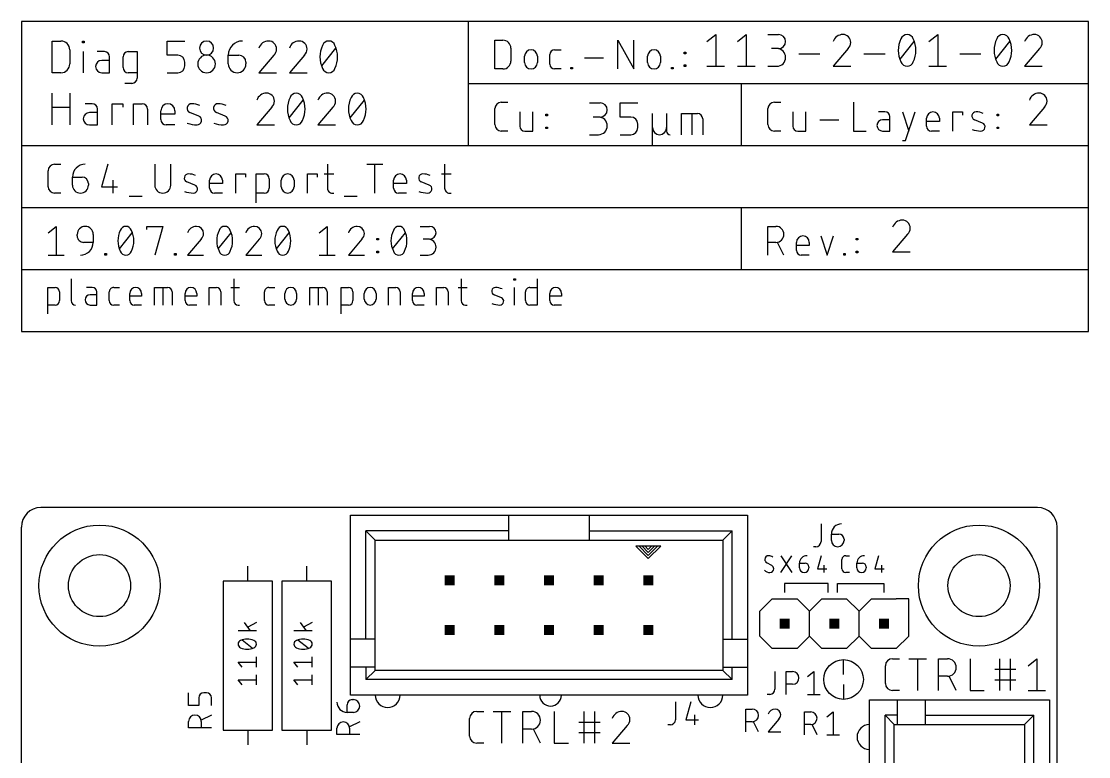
# Model space of a CAD drawing. Extents: x -7.6 to 60.9, y -11.6 to 79.9.
# Drawn here: x 0 to 54.6, y 42.2 to 79.9 of the extents above; entities that cross this region are included whole.
import ezdxf

# ---------------------------------------------------------------- set-up
doc = ezdxf.new("R2010")
doc.units = 0
for name, color, linetype in [('20', 30, 'CONTINUOUS'), ('21', 253, 'CONTINUOUS'), ('25', 253, 'CONTINUOUS'), ('48', 213, 'CONTINUOUS'), ('51', 253, 'CONTINUOUS')]:
    doc.layers.add(name, color=color, linetype=linetype)

# ---------------------------------------------------------------- blocks, each defined once
blk = doc.blocks.new('RECT')
blk.add_solid([(-0.5, -0.5), (0.5, -0.5), (-0.5, 0.5), (0.5, 0.5)])

msp = doc.modelspace()

# ---------------------------------------------------------------- linework, layer by layer
at = {"layer": '20'}
for p, q in [((52, 55), (1, 55)), ((0, 1), (0, 54)), ((53, 1), (53, 54))]:
    msp.add_line(p, q, dxfattribs=at)
for centre, start, end in [((1, 54), 90, 180), ((52, 54), 0, 90)]:
    msp.add_arc(centre, 1, start, end, dxfattribs=at)
at = {"layer": '21'}
for p, q in [((2.5485, 66.7051), (2.5485, 65.5833)), ((10.8694, 66.7051), (10.8694, 65.5833)), ((22.5046, 66.7051), (22.5046, 65.5833)), ((25.2019, 66.6303), (25.2019, 66.7051)), ((25.2019, 66.7051), (25.2767, 66.7051)), ((25.2767, 66.6303), (25.2019, 66.6303)), ((25.2767, 66.7051), (25.2767, 66.6303)), ((26.3968, 66.7051), (26.3968, 65.3589)), ((1.3589, 64.9102), (1.3589, 66.2564)), ((1.3589, 66.2564), (1.7328, 66.2564)), ((3.632, 66.2564), (3.3329, 66.2564)), ((4.725, 66.2564), (5.0241, 66.2564)), ((6.813, 65.3589), (6.813, 66.2564)), ((6.813, 66.2564), (7.4861, 66.2564)), ((7.2617, 65.3589), (7.2617, 66.2564)), ((9.609, 65.3589), (9.609, 66.2564)), ((9.609, 66.2564), (9.983, 66.2564)), ((10.7198, 66.2564), (11.1685, 66.2564)), ((12.6643, 66.2564), (12.9635, 66.2564)), ((14.7524, 65.3589), (14.7524, 66.2564)), ((14.7524, 66.2564), (15.4255, 66.2564)), ((15.2011, 65.3589), (15.2011, 66.2564)), ((16.3706, 64.9102), (16.3706, 66.2564)), ((16.3706, 66.2564), (16.7446, 66.2564)), ((18.7804, 65.3589), (18.7804, 66.2564)), ((18.7804, 66.2564), (19.1543, 66.2564)), ((21.2443, 65.3589), (21.2443, 66.2564)), ((21.2443, 66.2564), (21.6182, 66.2564)), ((22.355, 66.2564), (22.8038, 66.2564)), ((25.2393, 65.3589), (25.2393, 66.2564)), ((26.0229, 66.2564), (26.3968, 66.2564)), ((1.9572, 66.032), (1.9572, 65.5833)), ((3.8564, 65.8824), (3.5199, 65.8824)), ((3.8564, 65.3589), (3.8564, 66.032)), ((4.5006, 65.5833), (4.5006, 66.032)), ((5.5481, 65.5833), (5.5481, 65.9572)), ((6.1464, 65.8076), (5.5481, 65.8076)), ((6.1464, 65.9572), (6.1464, 65.8076)), ((7.7105, 66.032), (7.7105, 65.3589)), ((8.3771, 65.5833), (8.3771, 65.9572)), ((8.9754, 65.8076), (8.3771, 65.8076)), ((8.9754, 65.9572), (8.9754, 65.8076)), ((10.2074, 66.032), (10.2074, 65.3589)), ((12.44, 65.5833), (12.44, 66.032)), ((13.4875, 65.6581), (13.4875, 65.9572)), ((14.0858, 65.9572), (14.0858, 65.6581)), ((15.6498, 66.032), (15.6498, 65.3589)), ((16.969, 66.032), (16.969, 65.5833)), ((17.5484, 65.6581), (17.5484, 65.9572)), ((18.1467, 65.9572), (18.1467, 65.6581)), ((19.3787, 66.032), (19.3787, 65.3589)), ((20.0123, 65.5833), (20.0123, 65.9572)), ((20.6106, 65.8076), (20.0123, 65.8076)), ((20.6106, 65.9572), (20.6106, 65.8076)), ((21.8426, 66.032), (21.8426, 65.3589)), ((24.5594, 65.7328), (24.1854, 65.8824)), ((25.7985, 65.5833), (25.7985, 66.032)), ((27.0391, 65.5833), (27.0391, 65.9572)), ((27.6374, 65.8076), (27.0391, 65.8076)), ((27.6374, 65.9572), (27.6374, 65.8076)), ((1.7328, 65.3589), (1.3589, 65.3589)), ((3.5199, 65.3589), (3.8564, 65.3589)), ((5.0241, 65.3589), (4.725, 65.3589)), ((6.1464, 65.3589), (5.7725, 65.3589)), ((8.9754, 65.3589), (8.6014, 65.3589)), ((11.0937, 65.3589), (11.1685, 65.3589)), ((12.9635, 65.3589), (12.6643, 65.3589)), ((16.7446, 65.3589), (16.3706, 65.3589)), ((20.6106, 65.3589), (20.2367, 65.3589)), ((22.729, 65.3589), (22.8038, 65.3589)), ((26.3968, 65.3589), (26.0229, 65.3589)), ((27.6374, 65.3589), (27.2635, 65.3589)), ((16.84, 48.2537), (16.84, 54.6038)), ((16.84, 54.6038), (24.9362, 54.6038)), ((24.9362, 54.6038), (29.0638, 54.6038)), ((24.9362, 53.81), (24.9362, 54.6038)), ((29.0638, 54.6038), (37.16, 54.6038)), ((29.0638, 53.81), (29.0638, 54.6038)), ((37.16, 54.6038), (37.16, 48.2537)), ((24.9362, 53.81), (17.6337, 53.81)), ((17.6337, 48.2537), (17.6337, 53.81)), ((18.11, 53.3338), (17.6337, 53.81)), ((24.9362, 53.3338), (24.9362, 53.81)), ((29.0638, 53.3338), (29.0638, 53.81)), ((29.0638, 53.81), (36.3663, 53.81)), ((36.3663, 53.81), (35.89, 53.3338)), ((36.3663, 48.2537), (36.3663, 53.81)), ((18.11, 48.2537), (18.11, 53.3338)), ((18.11, 53.3338), (24.9362, 53.3338)), ((24.9362, 53.3338), (29.0638, 53.3338)), ((29.0638, 53.3338), (35.89, 53.3338)), ((31.6038, 53.0162), (31.445, 53.0162)), ((31.445, 53.0162), (32.08, 52.3812)), ((31.7625, 53.0162), (31.6038, 53.0162)), ((31.6038, 53.0162), (32.08, 52.54)), ((31.9213, 53.0162), (31.7625, 53.0162)), ((31.7625, 53.0162), (32.08, 52.6987)), ((32.2388, 53.0162), (31.9213, 53.0162)), ((31.9213, 53.0162), (32.08, 52.8575)), ((32.08, 52.3812), (32.715, 53.0162)), ((32.08, 52.54), (32.5563, 53.0162)), ((32.08, 52.6987), (32.3975, 53.0162)), ((32.08, 52.8575), (32.2388, 53.0162)), ((32.3975, 53.0162), (32.2388, 53.0162)), ((32.5563, 53.0162), (32.3975, 53.0162)), ((32.715, 53.0162), (32.5563, 53.0162)), ((35.89, 53.3338), (35.89, 48.2537)), ((38.8534, 51.67), (39.4291, 52.5336)), ((38.8534, 52.5336), (39.4291, 51.67)), ((40.9221, 52.5336), (40.7302, 51.8619)), ((42.1781, 52.5336), (42.37, 52.5336)), ((43.8583, 52.5336), (43.6664, 51.8619)), ((11.5888, 51.2288), (11.5888, 51.9908)), ((14.605, 51.2288), (14.605, 51.9908)), ((38.4013, 52.0298), (38.1374, 52.1737)), ((39.8158, 52.1497), (40.1036, 52.1497)), ((39.8158, 51.9098), (39.8158, 52.1497)), ((40.2955, 51.9578), (40.2955, 51.9098)), ((41.066, 52.0538), (41.066, 51.67)), ((41.9862, 51.8619), (41.9862, 52.3416)), ((42.752, 52.1497), (43.0399, 52.1497)), ((42.752, 51.9098), (42.752, 52.1497)), ((43.2318, 51.9578), (43.2318, 51.9098)), ((44.0023, 52.0538), (44.0023, 51.67)), ((40.7302, 51.8619), (41.2099, 51.8619)), ((42.37, 51.67), (42.1781, 51.67)), ((43.6664, 51.8619), (44.1462, 51.8619)), ((10.3187, 51.2288), (10.3187, 43.6088)), ((12.8588, 51.2288), (10.3187, 51.2288)), ((12.8588, 43.6088), (12.8588, 51.2288)), ((13.335, 51.2288), (13.335, 43.6088)), ((15.875, 51.2288), (13.335, 51.2288)), ((15.875, 43.6088), (15.875, 51.2288)), ((41.275, 51.1175), (39.0525, 51.1175)), ((39.0525, 51.1175), (39.0525, 50.6412)), ((41.275, 50.6412), (41.275, 51.1175)), ((41.7512, 50.6412), (41.7512, 51.1175)), ((41.7512, 51.1175), (44.1325, 51.1175)), ((44.1325, 51.1175), (44.1325, 50.6412)), ((37.7825, 49.6887), (38.4175, 50.3238)), ((38.4175, 50.3238), (39.6875, 50.3238)), ((39.6875, 50.3238), (40.3225, 49.6887)), ((40.3225, 49.6887), (40.9575, 50.3238)), ((40.9575, 50.3238), (42.2275, 50.3238)), ((42.2275, 50.3238), (42.8625, 49.6887)), ((42.8625, 49.6887), (43.4975, 50.3238)), ((43.4975, 50.3238), (44.7675, 50.3238)), ((45.4025, 50.3238), (44.7675, 50.3238)), ((45.4025, 49.6887), (45.4025, 50.3238)), ((37.7825, 48.4188), (37.7825, 49.6887)), ((40.3225, 48.4188), (40.3225, 49.6887)), ((42.8625, 48.4188), (42.8625, 49.6887)), ((45.4025, 48.4188), (45.4025, 49.6887)), ((16.84, 46.825), (16.84, 48.2537)), ((17.6337, 48.2537), (16.84, 48.2537)), ((18.11, 48.2537), (17.6337, 48.2537)), ((18.11, 46.825), (18.11, 48.2537)), ((35.89, 48.2537), (35.89, 46.825)), ((35.89, 48.2537), (36.3663, 48.2537)), ((36.3663, 48.2537), (37.16, 48.2537)), ((37.16, 48.2537), (37.16, 46.825)), ((38.4175, 47.7838), (37.7825, 48.4188)), ((40.3225, 48.4188), (39.6875, 47.7838)), ((40.9575, 47.7838), (40.3225, 48.4188)), ((42.8625, 48.4188), (42.2275, 47.7838)), ((43.4975, 47.7838), (42.8625, 48.4188)), ((44.7675, 47.7838), (45.4025, 48.4188)), ((39.6875, 47.7838), (38.4175, 47.7838)), ((42.2275, 47.7838), (40.9575, 47.7838)), ((44.7675, 47.7838), (43.4975, 47.7838)), ((44.5699, 47.263), (44.9312, 47.263)), ((45.411, 47.263), (46.3142, 47.263)), ((45.8626, 45.6375), (45.8626, 47.263)), ((46.9312, 45.6375), (46.9312, 47.263)), ((46.9312, 47.263), (47.3828, 47.263)), ((48.5403, 47.263), (48.5403, 45.6375)), ((50.0726, 45.6375), (50.0726, 47.263)), ((50.6145, 45.6375), (50.6145, 47.263)), ((51.5072, 46.9018), (51.9588, 47.263)), ((51.9588, 47.263), (51.9588, 45.6375)), ((16.84, 45.3962), (16.84, 46.825)), ((17.6337, 46.825), (16.84, 46.825)), ((18.11, 46.825), (17.6337, 46.825)), ((17.6337, 46.825), (17.6337, 46.19)), ((18.11, 46.6662), (17.6337, 46.19)), ((18.11, 46.6662), (18.11, 46.825)), ((35.89, 46.6662), (18.11, 46.6662)), ((35.89, 46.825), (35.89, 46.6662)), ((35.89, 46.825), (36.3663, 46.825)), ((36.3663, 46.19), (35.89, 46.6662)), ((36.3663, 46.825), (37.16, 46.825)), ((36.3663, 46.19), (36.3663, 46.825)), ((37.16, 46.825), (37.16, 45.3962)), ((44.2087, 45.9987), (44.2087, 46.9018)), ((49.8017, 46.7212), (50.8854, 46.7212)), ((36.3663, 46.19), (17.6337, 46.19)), ((47.3828, 46.3599), (46.9312, 46.3599)), ((47.8343, 45.6375), (47.4731, 46.3599)), ((49.8017, 46.1793), (50.8854, 46.1793)), ((37.16, 45.3962), (16.84, 45.3962)), ((44.9312, 45.6375), (44.5699, 45.6375)), ((48.5403, 45.6375), (49.2628, 45.6375)), ((51.5072, 45.6375), (52.4103, 45.6375)), ((43.3962, 24.84), (43.3962, 45.16)), ((43.3962, 45.16), (44.825, 45.16)), ((44.825, 45.16), (46.2537, 45.16)), ((44.825, 44.3663), (44.825, 45.16)), ((46.2537, 45.16), (52.6038, 45.16)), ((46.2537, 44.3663), (46.2537, 45.16)), ((52.6038, 45.16), (52.6038, 37.0638)), ((23.2974, 44.5643), (23.6587, 44.5643)), ((24.1385, 44.5643), (25.0417, 44.5643)), ((24.5901, 42.9387), (24.5901, 44.5643)), ((25.6587, 42.9387), (25.6587, 44.5643)), ((25.6587, 44.5643), (26.1103, 44.5643)), ((27.2678, 44.5643), (27.2678, 42.9387)), ((28.8001, 42.9387), (28.8001, 44.5643)), ((29.342, 42.9387), (29.342, 44.5643)), ((44.19, 25.6337), (44.19, 44.3663)), ((44.825, 44.3663), (44.19, 44.3663)), ((44.6662, 43.89), (44.19, 44.3663)), ((44.825, 43.89), (44.825, 44.3663)), ((46.2537, 43.89), (46.2537, 44.3663)), ((46.2537, 44.3663), (51.81, 44.3663)), ((51.3338, 43.89), (51.81, 44.3663)), ((51.81, 37.0638), (51.81, 44.3663)), ((22.9362, 43.2999), (22.9362, 44.2031)), ((28.5292, 44.0224), (29.6129, 44.0224)), ((31.0024, 43.8418), (30.2347, 42.9387)), ((44.6662, 26.11), (44.6662, 43.89)), ((44.6662, 43.89), (44.825, 43.89)), ((44.825, 43.89), (46.2537, 43.89)), ((46.2537, 43.89), (51.3338, 43.89)), ((51.3338, 43.89), (51.3338, 37.0638)), ((10.3187, 43.6088), (12.8588, 43.6088)), ((11.5888, 43.6088), (11.5888, 42.8468)), ((13.335, 43.6088), (15.875, 43.6088)), ((14.605, 43.6088), (14.605, 42.8468)), ((26.1103, 43.6612), (25.6587, 43.6612)), ((26.5618, 42.9387), (26.2006, 43.6612)), ((28.5292, 43.4806), (29.6129, 43.4806)), ((23.6587, 42.9387), (23.2974, 42.9387)), ((27.2678, 42.9387), (27.9903, 42.9387)), ((30.2347, 42.9387), (31.1378, 42.9387))]:
    msp.add_line(p, q, dxfattribs=at)
for centre, radius in [((4, 51), 3.1), ((49, 51), 3.1), ((4, 51), 1.5875), ((49, 51), 1.5875), ((42.0688, 46.1962), 1.016)]:
    msp.add_circle(centre, radius, dxfattribs=at)
for centre, radius, start, end in [((1.7328, 66.032), 0.2244, 0, 90), ((3.632, 66.032), 0.2244, 0, 90), ((4.725, 66.032), 0.2244, 89.9992, 180), ((5.8473, 65.9572), 0.2992, 0, 180), ((7.4861, 66.032), 0.2244, 0, 90), ((8.6762, 65.9572), 0.2992, 0, 180), ((9.983, 66.032), 0.2244, 0, 90), ((12.6643, 66.032), 0.2244, 89.9992, 180), ((13.7866, 65.9572), 0.2992, 0, 180), ((15.4255, 66.032), 0.2244, 0, 90), ((16.7446, 66.032), 0.2244, 0, 90), ((17.8475, 65.9572), 0.2992, 0, 180), ((19.1543, 66.032), 0.2244, 0, 90), ((20.3115, 65.9572), 0.2992, 0, 180), ((21.6182, 66.032), 0.2244, 0, 90), ((24.2574, 66.0625), 0.1939, 89.181, 248.1986), ((24.2481, 65.4071), 0.8493, 65.7609, 89.181), ((26.0229, 66.032), 0.2244, 89.9992, 180), ((27.3382, 65.9572), 0.2992, 0, 180), ((1.7328, 65.5833), 0.2244, 270.0008, 0), ((2.7729, 65.5833), 0.2244, 180, 270), ((3.5199, 65.6207), 0.2618, 90, 270), ((4.725, 65.5833), 0.2244, 180, 270), ((5.7725, 65.5833), 0.2244, 180, 270), ((8.6014, 65.5833), 0.2244, 180, 270), ((11.0937, 65.5833), 0.2244, 180, 270), ((12.6643, 65.5833), 0.2244, 180, 270), ((13.7866, 65.6581), 0.2992, 180, 0), ((16.7446, 65.5833), 0.2244, 270.0008, 0), ((17.8475, 65.6581), 0.2992, 180, 0), ((20.2367, 65.5833), 0.2244, 180, 270), ((22.729, 65.5833), 0.2244, 180, 270), ((24.4874, 65.5528), 0.1939, 269.181, 68.1986), ((26.0229, 65.5833), 0.2244, 180, 270), ((27.2635, 65.5833), 0.2244, 180, 270), ((24.5027, 66.6272), 1.2684, 250.2096, 269.181), ((38.2334, 52.3416), 0.1919, 90, 180), ((38.2334, 52.1737), 0.3598, 53.1291, 90), ((40.1996, 52.1497), 0.3838, 90.0005, 180), ((42.1781, 52.3416), 0.1919, 90.0009, 180), ((43.1358, 52.1497), 0.3838, 90.0005, 180), ((38.2364, 52.3416), 0.1949, 180.0001, 239.4892), ((38.3023, 51.8619), 0.1949, 359.9997, 59.4889), ((40.0556, 51.9098), 0.2399, 180, 0), ((40.1036, 51.9578), 0.1919, 0, 90), ((42.9919, 51.9098), 0.2399, 180, 0), ((43.0399, 51.9578), 0.1919, 0, 90), ((38.3053, 52.0754), 0.4054, 224.7597, 270.0007), ((38.3053, 51.8619), 0.1919, 270.0009, 360), ((42.1781, 51.8619), 0.1919, 180, 270), ((44.5699, 46.9018), 0.3612, 90.0005, 180), ((47.3828, 46.8115), 0.4516, 270, 90), ((44.5699, 45.9987), 0.3612, 180, 270), ((18.745, 45.3962), 0.635, 180, 0), ((27.0794, 45.3962), 0.5556, 180, 0), ((35.255, 45.3962), 0.635, 180, 0), ((23.2974, 44.2031), 0.3612, 90.0005, 180), ((26.1103, 44.1127), 0.4516, 270, 90), ((30.7314, 44.0422), 0.5221, 90.0001, 162.0549), ((30.7314, 44.1579), 0.4064, 0, 90), ((30.7013, 44.1579), 0.4365, 313.6036, 359.9997), ((43.3962, 43.255), 0.635, 90, 270), ((23.2974, 43.2999), 0.3612, 180, 270)]:
    msp.add_arc(centre, radius, start, end, dxfattribs=at)
at = {"layer": '25'}
for p, q in [((40.9177, 54.1592), (40.9177, 53.2504)), ((41.445, 53.6399), (41.8345, 53.6399)), ((41.445, 53.3153), (41.445, 53.6399)), ((40.6581, 52.9908), (40.5282, 52.9908)), ((42.0941, 53.3802), (42.0941, 53.3153)), ((12.0269, 48.6923), (11.0871, 48.6923)), ((11.4004, 49.11), (11.7136, 48.6923)), ((12.0269, 49.11), (11.5831, 48.875)), ((14.8844, 48.6923), (13.9446, 48.6923)), ((14.2579, 49.11), (14.5711, 48.6923)), ((14.8844, 49.11), (14.4406, 48.875)), ((11.8181, 47.7979), (11.2959, 48.2155)), ((14.6756, 47.7979), (14.1534, 48.2155)), ((11.2959, 46.8312), (11.0871, 47.0923)), ((11.0871, 47.0923), (12.0269, 47.0923)), ((12.0269, 46.8312), (12.0269, 47.3534)), ((14.1534, 46.8312), (13.9446, 47.0923)), ((13.9446, 47.0923), (14.8844, 47.0923)), ((14.8844, 46.8312), (14.8844, 47.3534)), ((12.0269, 45.9169), (12.0269, 46.439)), ((14.8844, 45.9169), (14.8844, 46.439)), ((38.5563, 46.6057), (38.5563, 45.6969)), ((39.1386, 45.4373), (39.1386, 46.6057)), ((39.1386, 46.6057), (39.4632, 46.6057)), ((40.2266, 46.3461), (40.5512, 46.6057)), ((40.5512, 46.6057), (40.5512, 45.4373)), ((11.2959, 45.9169), (11.0871, 46.1779)), ((11.0871, 46.1779), (12.0269, 46.1779)), ((14.1534, 45.9169), (13.9446, 46.1779)), ((13.9446, 46.1779), (14.8844, 46.1779)), ((39.4632, 45.9566), (39.1386, 45.9566)), ((8.5595, 44.8664), (8.5595, 45.5155)), ((9.4683, 45.5155), (9.3385, 45.5155)), ((38.2966, 45.4373), (38.1668, 45.4373)), ((40.2266, 45.4373), (40.8757, 45.4373)), ((9.0788, 44.8664), (8.5595, 44.8664)), ((9.0788, 45.2559), (9.0788, 44.8664)), ((9.7279, 44.8664), (9.7279, 45.2559)), ((16.6676, 44.5164), (16.6676, 44.9059)), ((16.9272, 45.1655), (16.9921, 45.1655)), ((33.4665, 45.0467), (33.4665, 44.1379)), ((34.2535, 45.0467), (33.9938, 44.1379)), ((9.7279, 44.3799), (9.2087, 44.1203)), ((16.9921, 44.5164), (16.6676, 44.5164)), ((34.4482, 44.3976), (34.4482, 43.8783)), ((37.0695, 43.5158), (37.0695, 44.6842)), ((37.0695, 44.6842), (37.3941, 44.6842)), ((40.0695, 43.3733), (40.0695, 44.5417)), ((40.0695, 44.5417), (40.3941, 44.5417)), ((41.2052, 44.2821), (41.5297, 44.5417)), ((41.5297, 44.5417), (41.5297, 43.3733)), ((8.5595, 43.7308), (8.5595, 44.0554)), ((9.7279, 43.7308), (8.5595, 43.7308)), ((9.2087, 44.0554), (9.2087, 43.7308)), ((16.1483, 43.3808), (16.1483, 43.7054)), ((17.3167, 44.0299), (16.7974, 43.7703)), ((16.7974, 43.7054), (16.7974, 43.3808)), ((33.2068, 43.8783), (33.077, 43.8783)), ((33.9938, 44.1379), (34.6429, 44.1379)), ((37.3941, 44.0351), (37.0695, 44.0351)), ((37.7187, 43.5158), (37.459, 44.0351)), ((38.7569, 44.1649), (38.2052, 43.5158)), ((40.3941, 43.8926), (40.0695, 43.8926)), ((40.7187, 43.3733), (40.459, 43.8926)), ((17.3167, 43.3808), (16.1483, 43.3808)), ((38.2052, 43.5158), (38.8543, 43.5158)), ((41.2052, 43.3733), (41.8543, 43.3733))]:
    msp.add_line(p, q, dxfattribs=at)
for centre, radius, start, end in [((41.9643, 53.6399), 0.5193, 90.0003, 180), ((41.8345, 53.3802), 0.2596, 0, 90), ((40.6581, 53.2504), 0.2596, 270, 0), ((41.7696, 53.3153), 0.3246, 180, 0), ((11.2803, 48.0067), 0.1932, 108.9238, 180.0003), ((11.557, 47.4933), 0.7745, 90.0001, 115.9888), ((11.557, 47.4933), 0.7745, 64.0113, 90), ((11.8337, 48.0067), 0.1932, 360, 71.0747), ((14.1378, 48.0067), 0.1932, 108.9238, 180.0003), ((14.4145, 47.4933), 0.7745, 90.0001, 115.9888), ((14.4145, 47.4933), 0.7745, 64.0113, 90), ((14.6912, 48.0067), 0.1932, 360, 71.0747), ((11.2803, 48.0067), 0.1932, 179.9999, 251.076), ((11.557, 48.5201), 0.7745, 244.0112, 269.9999), ((11.557, 48.5201), 0.7745, 270, 295.9887), ((11.8337, 48.0067), 0.1932, 288.9255, 359.9999), ((14.1378, 48.0067), 0.1932, 179.9999, 251.076), ((14.4145, 48.5201), 0.7745, 244.0112, 269.9999), ((14.4145, 48.5201), 0.7745, 270, 295.9887), ((14.6912, 48.0067), 0.1932, 288.9255, 359.9999), ((39.4632, 46.2811), 0.3246, 270, 90), ((9.3385, 45.2559), 0.2596, 90, 180), ((9.4683, 45.2559), 0.2596, 0, 90), ((38.2966, 45.6969), 0.2596, 270, 0), ((16.6676, 45.0357), 0.5193, 180.0007, 270), ((16.9272, 44.9059), 0.2596, 90, 180), ((16.9921, 44.841), 0.3246, 270, 90), ((8.8841, 44.0554), 0.3246, 0, 180), ((37.3941, 44.3596), 0.3246, 270, 90), ((38.5622, 44.3089), 0.3753, 90.0001, 162.0549), ((38.5622, 44.3921), 0.2921, 0, 90), ((38.5405, 44.3921), 0.3138, 313.604, 359.9996), ((40.3941, 44.2171), 0.3246, 270, 90), ((16.4729, 43.7054), 0.3246, 0, 180), ((33.2068, 44.1379), 0.2596, 270, 0)]:
    msp.add_arc(centre, radius, start, end, dxfattribs=at)
at = {"layer": '48'}
for p, q in [((22.86, 79.875), (0, 79.875)), ((0, 79.875), (0, 73.525)), ((54.61, 79.875), (22.86, 79.875)), ((22.86, 79.875), (22.86, 76.7)), ((54.61, 76.7), (54.61, 79.875)), ((35.0762, 78.8406), (35.5278, 79.2018)), ((35.5278, 79.2018), (35.5278, 77.5762)), ((36.6393, 78.8406), (37.0909, 79.2018)), ((37.0909, 79.2018), (37.0909, 77.5762)), ((38.2024, 79.2018), (38.7443, 79.2018)), ((46.4349, 78.8406), (46.8864, 79.2018)), ((46.8864, 79.2018), (46.8864, 77.5762)), ((1.5762, 77.2432), (1.5762, 78.8688)), ((1.5762, 78.8688), (2.0278, 78.8688)), ((3.1289, 78.7785), (3.1289, 78.8688)), ((3.1289, 78.8688), (3.2192, 78.8688)), ((3.2192, 78.7785), (3.1289, 78.7785)), ((3.2192, 78.8688), (3.2192, 78.7785)), ((7.464, 78.1463), (7.464, 78.8688)), ((7.464, 78.8688), (8.3671, 78.8688)), ((24.2316, 77.4366), (24.2316, 78.9098)), ((24.2316, 78.9098), (24.6408, 78.9098)), ((30.5248, 77.4366), (30.5248, 78.9098)), ((30.5248, 78.9098), (31.3432, 77.4366)), ((31.3432, 77.4366), (31.3432, 78.9098)), ((44.9621, 77.9374), (45.6846, 78.8406)), ((49.8599, 77.9374), (50.5823, 78.8406)), ((2.4793, 78.4172), (2.4793, 77.6948)), ((3.174, 77.2432), (3.174, 78.3269)), ((4.247, 78.3269), (3.8858, 78.3269)), ((5.4732, 78.3269), (5.9247, 78.3269)), ((5.9247, 78.3269), (5.9247, 76.9723)), ((8.0058, 78.1463), (7.464, 78.1463)), ((10.5902, 78.1463), (11.1321, 78.1463)), ((10.5902, 77.6948), (10.5902, 78.1463)), ((12.921, 78.1463), (12.1533, 77.2432)), ((14.4841, 78.1463), (13.7164, 77.2432)), ((15.3699, 77.6044), (16.0924, 78.5076)), ((25.05, 78.5006), (25.05, 77.8458)), ((27.041, 77.6821), (27.041, 78.1732)), ((27.2865, 78.4187), (27.6139, 78.4187)), ((33.9158, 78.2141), (33.9158, 78.296)), ((33.9158, 78.296), (33.9976, 78.296)), ((33.9976, 78.2141), (33.9158, 78.2141)), ((33.9976, 78.296), (33.9976, 78.2141)), ((38.7443, 78.4793), (38.3831, 78.4793)), ((39.7795, 78.2084), (40.8632, 78.2084)), ((42.3047, 78.4793), (41.5371, 77.5762)), ((43.1141, 78.2084), (44.1979, 78.2084)), ((48.0119, 78.2084), (49.0956, 78.2084)), ((52.1003, 78.4793), (51.3327, 77.5762)), ((4.5179, 77.8754), (4.1115, 77.8754)), ((4.5179, 77.2432), (4.5179, 78.056)), ((5.2023, 77.5141), (5.2023, 78.056)), ((8.3671, 77.6044), (8.3671, 77.7851)), ((11.4933, 77.7851), (11.4933, 77.6948)), ((25.7505, 77.764), (25.7505, 78.0914)), ((26.4052, 78.0914), (26.4052, 77.764)), ((28.8077, 78.0095), (29.7898, 78.0095)), ((32.0436, 77.764), (32.0436, 78.0914)), ((32.6984, 78.0914), (32.6984, 77.764)), ((33.9158, 77.5594), (33.9158, 77.6412)), ((33.9158, 77.6412), (33.9976, 77.6412)), ((33.9976, 77.5594), (33.9158, 77.5594)), ((33.9976, 77.6412), (33.9976, 77.5594)), ((35.0762, 77.5762), (35.9793, 77.5762)), ((36.6393, 77.5762), (37.5424, 77.5762)), ((38.2024, 77.5762), (38.654, 77.5762)), ((41.5371, 77.5762), (42.4402, 77.5762)), ((46.4349, 77.5762), (47.338, 77.5762)), ((51.3327, 77.5762), (52.2358, 77.5762)), ((2.0278, 77.2432), (1.5762, 77.2432)), ((4.1115, 77.2432), (4.5179, 77.2432)), ((5.9247, 77.2432), (5.4732, 77.2432)), ((7.464, 77.2432), (8.0058, 77.2432)), ((12.1533, 77.2432), (13.0564, 77.2432)), ((13.7164, 77.2432), (14.6196, 77.2432)), ((24.6408, 77.4366), (24.2316, 77.4366)), ((27.6139, 77.4366), (27.2865, 77.4366)), ((28.1181, 77.4366), (28.1181, 77.5184)), ((28.1181, 77.5184), (28.2, 77.5184)), ((28.2, 77.4366), (28.1181, 77.4366)), ((28.2, 77.5184), (28.2, 77.4366)), ((33.2716, 77.4366), (33.2716, 77.5184)), ((33.2716, 77.5184), (33.3534, 77.5184)), ((33.3534, 77.4366), (33.2716, 77.4366)), ((33.3534, 77.5184), (33.3534, 77.4366)), ((5.6538, 76.7013), (5.2926, 76.7013)), ((22.86, 76.7), (22.86, 73.525)), ((22.86, 76.7), (36.83, 76.7)), ((36.83, 76.7), (54.61, 76.7)), ((36.83, 76.7), (36.83, 73.525)), ((54.61, 73.525), (54.61, 76.7)), ((1.5762, 74.5762), (1.5762, 76.2018)), ((2.4793, 76.2018), (2.4793, 74.5762)), ((1.5762, 75.4793), (2.4793, 75.4793)), ((3.6218, 75.6599), (3.2605, 75.6599)), ((3.8927, 74.5762), (3.8927, 75.389)), ((4.6449, 74.5762), (4.6449, 75.6599)), ((4.6449, 75.6599), (5.1868, 75.6599)), ((5.1868, 75.6599), (5.1868, 75.4793)), ((5.7306, 74.5762), (5.7306, 75.6599)), ((5.7306, 75.6599), (6.1822, 75.6599)), ((6.4531, 75.389), (6.4531, 74.5762)), ((12.8168, 75.4793), (12.0491, 74.5762)), ((13.7025, 74.9374), (14.425, 75.8406)), ((15.943, 75.4793), (15.1754, 74.5762)), ((16.8288, 74.9374), (17.5513, 75.8406)), ((24.2316, 74.589), (24.2316, 75.4074)), ((24.559, 75.7348), (24.8864, 75.7348)), ((29.0762, 75.7018), (29.6181, 75.7018)), ((30.6393, 74.9793), (30.6393, 75.7018)), ((30.6393, 75.7018), (31.5424, 75.7018)), ((38.2016, 74.589), (38.2016, 75.4074)), ((38.529, 75.7348), (38.8564, 75.7348)), ((42.5708, 75.7348), (42.5708, 74.2616)), ((52.3438, 75.4793), (51.5762, 74.5762)), ((3.8927, 75.2084), (3.4863, 75.2084)), ((7.1374, 74.8471), (7.1374, 75.2987)), ((7.8599, 75.1181), (7.1374, 75.1181)), ((7.8599, 75.2987), (7.8599, 75.1181)), ((9.0792, 75.0278), (8.6276, 75.2084)), ((10.4339, 75.0278), (9.9823, 75.2084)), ((25.5077, 75.2437), (25.5077, 74.5071)), ((26.1624, 74.2616), (26.1624, 75.2437)), ((26.8347, 75.0391), (26.8347, 75.121)), ((26.8347, 75.121), (26.9166, 75.121)), ((26.9166, 75.0391), (26.8347, 75.0391)), ((26.9166, 75.121), (26.9166, 75.0391)), ((29.6181, 74.9793), (29.2568, 74.9793)), ((31.1812, 74.9793), (30.6393, 74.9793)), ((32.2919, 73.5343), (32.2919, 75.1599)), ((33.0143, 75.1599), (33.0143, 74.4374)), ((33.7795, 74.0762), (33.7795, 75.1599)), ((33.7795, 75.1599), (34.5923, 75.1599)), ((34.3213, 74.0762), (34.3213, 75.1599)), ((34.8632, 74.889), (34.8632, 74.0762)), ((39.4777, 75.2437), (39.4777, 74.5071)), ((40.1324, 74.2616), (40.1324, 75.2437)), ((40.8501, 74.8345), (41.8322, 74.8345)), ((44.1889, 75.2437), (43.8615, 75.2437)), ((44.4344, 74.8345), (44.0661, 74.8345)), ((44.4344, 74.2616), (44.4344, 74.9982)), ((45.0771, 75.2437), (45.4045, 74.2616)), ((45.2408, 73.7705), (45.7319, 75.2437)), ((46.3159, 74.5071), (46.3159, 74.9164)), ((46.9707, 74.9164), (46.9707, 74.7527)), ((47.6643, 74.2616), (47.6643, 75.2437)), ((47.6643, 75.2437), (48.1553, 75.2437)), ((48.1553, 75.2437), (48.1553, 75.08)), ((49.1769, 74.6708), (48.7677, 74.8345)), ((49.9224, 75.0391), (49.9224, 75.121)), ((49.9224, 75.121), (50.0043, 75.121)), ((50.0043, 75.0391), (49.9224, 75.0391)), ((50.0043, 75.121), (50.0043, 75.0391)), ((3.4863, 74.5762), (3.8927, 74.5762)), ((7.8599, 74.5762), (7.4084, 74.5762)), ((12.0491, 74.5762), (12.9522, 74.5762)), ((15.1754, 74.5762), (16.0785, 74.5762)), ((26.8347, 74.3844), (26.8347, 74.4662)), ((26.8347, 74.4662), (26.9166, 74.4662)), ((26.9166, 74.3844), (26.8347, 74.3844)), ((26.9166, 74.4662), (26.9166, 74.3844)), ((31.5424, 74.4374), (31.5424, 74.6181)), ((33.0143, 74.4374), (33.0143, 74.2568)), ((46.9707, 74.7527), (46.3159, 74.7527)), ((49.9224, 74.3844), (49.9224, 74.4662)), ((49.9224, 74.4662), (50.0043, 74.4662)), ((50.0043, 74.3844), (49.9224, 74.3844)), ((50.0043, 74.4662), (50.0043, 74.3844)), ((51.5762, 74.5762), (52.4793, 74.5762)), ((24.8864, 74.2616), (24.559, 74.2616)), ((25.7532, 74.2616), (26.1624, 74.2616)), ((29.0762, 74.0762), (29.5278, 74.0762)), ((30.6393, 74.0762), (31.1812, 74.0762)), ((38.8564, 74.2616), (38.529, 74.2616)), ((39.7232, 74.2616), (40.1324, 74.2616)), ((42.5708, 74.2616), (43.2256, 74.2616)), ((44.0661, 74.2616), (44.4344, 74.2616)), ((45.0771, 73.7705), (45.2408, 73.7705)), ((46.9707, 74.2616), (46.5615, 74.2616)), ((0, 73.525), (0, 70.35)), ((0, 73.525), (22.86, 73.525)), ((22.86, 73.525), (36.83, 73.525)), ((36.83, 73.525), (54.61, 73.525)), ((54.61, 70.35), (54.61, 73.525)), ((1.3716, 71.414), (1.3716, 72.2324)), ((1.699, 72.5598), (2.0264, 72.5598)), ((4.4293, 72.5598), (4.102, 71.414)), ((6.8274, 72.5598), (6.8274, 71.4958)), ((7.6458, 71.4958), (7.6458, 72.5598)), ((15.6635, 72.5598), (15.6635, 71.3321)), ((17.6794, 72.5598), (18.4978, 72.5598)), ((18.0886, 71.0866), (18.0886, 72.5598)), ((21.6593, 72.5598), (21.6593, 71.3321)), ((2.6154, 71.905), (3.1064, 71.905)), ((2.6154, 71.4958), (2.6154, 71.905)), ((3.4338, 71.5777), (3.4338, 71.4958)), ((4.6749, 71.7414), (4.6749, 71.0866)), ((8.8782, 71.4958), (8.469, 71.6595)), ((9.6346, 71.3321), (9.6346, 71.7414)), ((10.2893, 71.5777), (9.6346, 71.5777)), ((10.2893, 71.7414), (10.2893, 71.5777)), ((10.9829, 71.0866), (10.9829, 72.0687)), ((10.9829, 72.0687), (11.474, 72.0687)), ((11.474, 72.0687), (11.474, 71.905)), ((12.0222, 70.5955), (12.0222, 72.0687)), ((12.0222, 72.0687), (12.4314, 72.0687)), ((12.6769, 71.8232), (12.6769, 71.3321)), ((13.3015, 71.414), (13.3015, 71.7414)), ((13.9562, 71.7414), (13.9562, 71.414)), ((14.6498, 71.0866), (14.6498, 72.0687)), ((14.6498, 72.0687), (15.1409, 72.0687)), ((15.1409, 72.0687), (15.1409, 71.905)), ((15.4998, 72.0687), (15.9908, 72.0687)), ((19.0496, 71.3321), (19.0496, 71.7414)), ((19.7043, 71.5777), (19.0496, 71.5777)), ((19.7043, 71.7414), (19.7043, 71.5777)), ((20.8699, 71.4958), (20.4607, 71.6595)), ((21.4956, 72.0687), (21.9867, 72.0687)), ((2.0264, 71.0866), (1.699, 71.0866)), ((4.102, 71.414), (4.9204, 71.414)), ((10.2893, 71.0866), (9.8801, 71.0866)), ((12.4314, 71.0866), (12.0222, 71.0866)), ((15.909, 71.0866), (15.9908, 71.0866)), ((19.7043, 71.0866), (19.2951, 71.0866)), ((21.9048, 71.0866), (21.9867, 71.0866)), ((5.5217, 70.9229), (6.1765, 70.9229)), ((16.5224, 70.9229), (17.1771, 70.9229)), ((0, 70.35), (0, 67.175)), ((0, 70.35), (36.83, 70.35)), ((36.83, 70.35), (54.61, 70.35)), ((36.83, 70.35), (36.83, 67.175)), ((54.61, 67.175), (54.61, 70.35)), ((1.3716, 69.0574), (1.7808, 69.3848)), ((1.7808, 69.3848), (1.7808, 67.9116)), ((6.426, 69.2211), (6.426, 69.3848)), ((6.426, 69.3848), (7.2444, 69.3848)), ((7.2444, 69.3848), (6.8352, 67.9116)), ((15.2463, 69.0574), (15.6555, 69.3848)), ((15.6555, 69.3848), (15.6555, 67.9116)), ((20.3997, 69.3848), (20.8908, 69.3848)), ((38.2016, 67.9116), (38.2016, 69.3848)), ((38.2016, 69.3848), (38.6108, 69.3848)), ((2.8582, 68.8937), (2.8582, 68.9756)), ((3.6766, 68.9756), (3.6766, 68.5664)), ((5.0212, 68.239), (5.676, 69.0574)), ((10.0756, 68.239), (10.7303, 69.0574)), ((13.0487, 68.239), (13.7035, 69.0574)), ((18.995, 68.239), (19.6498, 69.0574)), ((40.8984, 68.8937), (41.2258, 67.9116)), ((41.2258, 67.9116), (41.5532, 68.8937)), ((45.3438, 68.9793), (44.5762, 68.0762)), ((3.6766, 68.5664), (3.1856, 68.5664)), ((9.2028, 68.73), (8.5072, 67.9116)), ((12.176, 68.73), (11.4803, 67.9116)), ((17.4285, 68.73), (16.7329, 67.9116)), ((18.1913, 68.6891), (18.1913, 68.771)), ((18.1913, 68.771), (18.2732, 68.771)), ((18.2732, 68.6891), (18.1913, 68.6891)), ((18.2732, 68.771), (18.2732, 68.6891)), ((20.8908, 68.73), (20.5634, 68.73)), ((38.6108, 68.5664), (38.2016, 68.5664)), ((39.02, 67.9116), (38.6927, 68.5664)), ((39.6596, 68.1571), (39.6596, 68.5664)), ((40.3143, 68.4027), (39.6596, 68.4027)), ((40.3143, 68.5664), (40.3143, 68.4027)), ((42.721, 68.6891), (42.721, 68.771)), ((42.721, 68.771), (42.8028, 68.771)), ((42.8028, 68.6891), (42.721, 68.6891)), ((42.8028, 68.771), (42.8028, 68.6891)), ((1.3716, 67.9116), (2.19, 67.9116)), ((4.2671, 67.9116), (4.2671, 67.9934)), ((4.2671, 67.9934), (4.3489, 67.9934)), ((4.3489, 67.9116), (4.2671, 67.9116)), ((4.3489, 67.9934), (4.3489, 67.9116)), ((7.8349, 67.9116), (7.8349, 67.9934)), ((7.8349, 67.9934), (7.9167, 67.9934)), ((7.9167, 67.9116), (7.8349, 67.9116)), ((7.9167, 67.9934), (7.9167, 67.9116)), ((8.5072, 67.9116), (9.3256, 67.9116)), ((11.4803, 67.9116), (12.2987, 67.9116)), ((15.2463, 67.9116), (16.0647, 67.9116)), ((16.7329, 67.9116), (17.5513, 67.9116)), ((18.1913, 68.0344), (18.1913, 68.1162)), ((18.1913, 68.1162), (18.2732, 68.1162)), ((18.2732, 68.0344), (18.1913, 68.0344)), ((18.2732, 68.1162), (18.2732, 68.0344)), ((20.3997, 67.9116), (20.809, 67.9116)), ((40.3143, 67.9116), (39.9051, 67.9116)), ((42.0768, 67.9116), (42.0768, 67.9934)), ((42.0768, 67.9934), (42.1586, 67.9934)), ((42.1586, 67.9116), (42.0768, 67.9116)), ((42.1586, 67.9934), (42.1586, 67.9116)), ((42.721, 68.0344), (42.721, 68.1162)), ((42.721, 68.1162), (42.8028, 68.1162)), ((42.8028, 68.0344), (42.721, 68.0344)), ((42.8028, 68.1162), (42.8028, 68.0344)), ((44.5762, 68.0762), (45.4793, 68.0762)), ((0, 67.175), (0, 64)), ((0, 67.175), (36.83, 67.175)), ((36.83, 67.175), (54.61, 67.175)), ((54.61, 64), (54.61, 67.175)), ((0, 64), (54.61, 64))]:
    msp.add_line(p, q, dxfattribs=at)
for centre, radius, start, end in [((38.7443, 78.8406), 0.3612, 270, 90), ((42.0338, 78.6797), 0.5221, 90.0001, 162.0549), ((42.0338, 78.7954), 0.4064, 0, 90), ((45.3233, 78.8676), 0.3342, 90.0001, 161.0756), ((45.3233, 78.8676), 0.3342, 18.9248, 90), ((50.2211, 78.8676), 0.3342, 90.0001, 161.0756), ((50.2211, 78.8676), 0.3342, 18.9248, 90), ((51.8294, 78.6797), 0.5221, 90.0001, 162.0549), ((51.8294, 78.7954), 0.4064, 0, 90), ((2.0278, 78.4172), 0.4516, 0, 90), ((9.4786, 78.5076), 0.3612, 0, 180), ((11.3127, 78.1463), 0.7225, 90.0002, 180), ((12.65, 78.3467), 0.5221, 90.0001, 162.0549), ((12.65, 78.4624), 0.4064, 0, 90), ((14.2132, 78.3467), 0.5221, 90.0001, 162.0549), ((14.2132, 78.4624), 0.4064, 0, 90), ((16.6192, 78.056), 1.3396, 154.0109, 180.0001), ((15.7311, 78.5346), 0.3342, 90.0001, 161.0756), ((15.7311, 78.5346), 0.3342, 18.9248, 90), ((14.8431, 78.056), 1.3396, 360, 25.9891), ((24.6408, 78.5006), 0.4092, 359.9996, 90), ((42.0037, 78.7954), 0.4365, 313.6036, 359.9997), ((46.2114, 78.389), 1.3396, 154.0109, 180.0001), ((44.4353, 78.389), 1.3396, 360, 25.9891), ((51.1092, 78.389), 1.3396, 154.0109, 180.0001), ((49.333, 78.389), 1.3396, 360, 25.9891), ((51.7993, 78.7954), 0.4365, 313.6036, 359.9997), ((4.247, 78.056), 0.2709, 0, 90), ((5.4732, 78.056), 0.2709, 90, 180), ((8.0058, 77.7851), 0.3612, 0, 90), ((9.4786, 77.6948), 0.4516, 0, 180), ((9.4786, 78.5076), 0.3612, 180, 0), ((11.1321, 77.7851), 0.3612, 0, 90), ((12.6199, 78.4624), 0.4365, 313.6036, 359.9997), ((14.183, 78.4624), 0.4365, 313.6036, 359.9997), ((26.0778, 78.0914), 0.3274, 0, 180), ((27.2865, 78.1732), 0.2455, 90, 180), ((32.371, 78.0914), 0.3274, 0, 180), ((38.654, 78.0278), 0.4516, 270, 90), ((46.2114, 78.389), 1.3396, 180, 205.9889), ((44.4352, 78.389), 1.3396, 334.0111, 360), ((51.1092, 78.389), 1.3396, 180, 205.9889), ((49.333, 78.389), 1.3396, 334.0111, 360), ((2.0278, 77.6948), 0.4516, 269.9996, 0), ((4.1115, 77.5593), 0.3161, 90, 270), ((8.0058, 77.6044), 0.3612, 270, 0), ((9.4786, 77.6948), 0.4516, 180, 0), ((11.0418, 77.6948), 0.4516, 180, 0), ((16.6192, 78.056), 1.3396, 180, 205.9889), ((14.843, 78.056), 1.3396, 334.0111, 360), ((24.6408, 77.8458), 0.4092, 270.0004, 360), ((26.0778, 77.764), 0.3274, 180, 0), ((27.2865, 77.6821), 0.2455, 180, 270), ((32.371, 77.764), 0.3274, 180, 0), ((45.3233, 77.9104), 0.3342, 198.925, 270), ((45.3233, 77.9104), 0.3342, 269.9999, 341.0745), ((50.2211, 77.9104), 0.3342, 198.925, 270), ((50.2211, 77.9104), 0.3342, 269.9999, 341.0745), ((5.4732, 77.5141), 0.2709, 180, 270), ((15.7311, 77.5774), 0.3342, 198.925, 270), ((15.7311, 77.5774), 0.3342, 269.9999, 341.0745), ((5.6538, 76.9723), 0.2709, 270.0007, 360), ((12.5458, 75.6797), 0.5221, 90.0001, 162.0549), ((12.5458, 75.7954), 0.4064, 0, 90), ((14.9519, 75.389), 1.3396, 154.0109, 180.0001), ((14.0638, 75.8676), 0.3342, 90.0001, 161.0756), ((14.0638, 75.8676), 0.3342, 18.9248, 90), ((13.1757, 75.389), 1.3396, 360, 25.9891), ((15.6721, 75.6797), 0.5221, 90.0001, 162.0549), ((15.6721, 75.7954), 0.4064, 0, 90), ((18.0781, 75.389), 1.3396, 154.0109, 180.0001), ((17.19, 75.8676), 0.3342, 90.0001, 161.0756), ((17.19, 75.8676), 0.3342, 18.9248, 90), ((16.302, 75.389), 1.3396, 360, 25.9891), ((52.0729, 75.6797), 0.5221, 90.0001, 162.0549), ((52.0729, 75.7954), 0.4064, 0, 90), ((3.6218, 75.389), 0.2709, 0, 90), ((6.1822, 75.389), 0.2709, 0.0007, 90), ((7.4987, 75.2987), 0.3612, 0, 180), ((8.7146, 75.4258), 0.2342, 89.1818, 248.1988), ((8.7033, 74.6345), 1.0256, 65.7611, 89.1818), ((10.0693, 75.4258), 0.2342, 89.1818, 248.1988), ((10.058, 74.6345), 1.0256, 65.7611, 89.1818), ((12.5157, 75.7954), 0.4365, 313.6036, 359.9997), ((14.9519, 75.389), 1.3396, 180, 205.9889), ((13.1757, 75.389), 1.3396, 334.0111, 360), ((15.642, 75.7954), 0.4365, 313.6036, 359.9997), ((18.0781, 75.389), 1.3396, 180, 205.9889), ((16.302, 75.389), 1.3396, 334.0111, 360), ((24.559, 75.4074), 0.3274, 90.0005, 180), ((29.6181, 75.3406), 0.3612, 270, 90), ((38.529, 75.4074), 0.3274, 90.0005, 180), ((52.0428, 75.7954), 0.4365, 313.6036, 359.9997), ((3.4863, 74.8923), 0.3161, 90, 270), ((7.4084, 74.8471), 0.2709, 180, 270), ((8.9922, 74.8103), 0.2342, 269.1818, 68.1988), ((10.3469, 74.8103), 0.2342, 269.1818, 68.1988), ((29.5278, 74.5278), 0.4516, 270, 90), ((31.1812, 74.6181), 0.3612, 0, 90), ((34.5923, 74.889), 0.2709, 0, 90), ((44.0661, 74.5481), 0.2865, 90, 270), ((44.1889, 74.9982), 0.2455, 0, 90), ((46.6433, 74.9164), 0.3274, 0, 180), ((48.8465, 75.0315), 0.2122, 89.1816, 248.1986), ((48.8362, 74.3144), 0.9294, 65.761, 89.1816), ((9.0107, 76.1076), 1.5316, 250.2089, 269.1818), ((10.3654, 76.1076), 1.5316, 250.2089, 269.1818), ((14.0638, 74.9104), 0.3342, 198.925, 270), ((14.0638, 74.9104), 0.3342, 269.9999, 341.0745), ((17.19, 74.9104), 0.3342, 198.925, 270), ((17.19, 74.9104), 0.3342, 269.9999, 341.0745), ((24.559, 74.589), 0.3274, 180, 270), ((25.7532, 74.5071), 0.2455, 180, 270), ((31.1812, 74.4374), 0.3612, 270, 0), ((32.6531, 74.4374), 0.3612, 180, 0), ((38.529, 74.589), 0.3274, 180, 270), ((39.7232, 74.5071), 0.2455, 180, 270), ((46.5615, 74.5071), 0.2455, 180, 270), ((49.1149, 75.6495), 1.388, 250.2089, 269.1815), ((49.0981, 74.4738), 0.2122, 269.1816, 68.1989), ((33.195, 74.2568), 0.1806, 180, 270), ((1.699, 72.2324), 0.3274, 90.0005, 180), ((3.2701, 71.905), 0.6548, 90.0003, 180), ((3.1064, 71.5777), 0.3274, 0, 90), ((8.5478, 71.8565), 0.2122, 89.1816, 248.1986), ((8.5376, 71.1394), 0.9294, 65.761, 89.1816), ((9.962, 71.7414), 0.3274, 0, 180), ((12.4314, 71.8232), 0.2455, 0, 90), ((13.6289, 71.7414), 0.3274, 0, 180), ((19.377, 71.7414), 0.3274, 0, 180), ((20.5395, 71.8565), 0.2122, 89.1816, 248.1986), ((20.5293, 71.1394), 0.9294, 65.761, 89.1816), ((1.699, 71.414), 0.3274, 180, 270), ((3.0246, 71.4958), 0.4092, 180, 0), ((7.2366, 71.4958), 0.4092, 180, 0), ((8.8162, 72.4745), 1.388, 250.2089, 269.1815), ((8.7994, 71.2988), 0.2122, 269.1816, 68.1989), ((9.8801, 71.3321), 0.2455, 180, 270), ((12.4314, 71.3321), 0.2455, 270, 0), ((13.6289, 71.414), 0.3274, 180, 0), ((15.909, 71.3321), 0.2455, 180, 270.0007), ((19.2951, 71.3321), 0.2455, 180, 270), ((20.8079, 72.4745), 1.388, 250.2089, 269.1815), ((20.7911, 71.2988), 0.2122, 269.1816, 68.1989), ((21.9048, 71.3321), 0.2455, 180, 270.0007), ((3.2674, 68.9756), 0.4092, 0, 180), ((5.3486, 69.082), 0.3028, 90, 161.0756), ((5.3486, 69.082), 0.3028, 18.9237, 90.0001), ((8.9573, 68.9116), 0.4732, 90, 162.0549), ((8.9573, 69.0165), 0.3683, 0, 90), ((10.4029, 69.082), 0.3028, 90, 161.0756), ((10.4029, 69.082), 0.3028, 18.9237, 90.0001), ((11.9304, 68.9116), 0.4732, 90, 162.0549), ((11.9304, 69.0165), 0.3683, 0, 90), ((13.3761, 69.082), 0.3028, 90, 161.0756), ((13.3761, 69.082), 0.3028, 18.9237, 90.0001), ((17.183, 68.9116), 0.4732, 90, 162.0549), ((17.183, 69.0165), 0.3683, 0, 90), ((19.3224, 69.082), 0.3028, 90, 161.0756), ((19.3224, 69.082), 0.3028, 18.9237, 90.0001), ((20.8908, 69.0574), 0.3274, 270, 90), ((38.6108, 68.9756), 0.4092, 270, 90), ((45.0729, 69.1797), 0.5221, 90.0001, 162.0549), ((45.0729, 69.2954), 0.4064, 0, 90), ((3.1856, 68.8937), 0.3274, 179.9995, 270), ((6.1534, 68.6482), 1.214, 154.0109, 180), ((4.5438, 68.6482), 1.214, 360, 25.9897), ((8.93, 69.0165), 0.3956, 313.6022, 0), ((11.2078, 68.6482), 1.214, 154.0109, 180), ((9.5982, 68.6482), 1.214, 360, 25.9897), ((11.9032, 69.0165), 0.3956, 313.6022, 0), ((14.1809, 68.6482), 1.214, 154.0109, 180), ((12.5713, 68.6482), 1.214, 360, 25.9897), ((17.1557, 69.0165), 0.3956, 313.6022, 0), ((20.1272, 68.6482), 1.214, 154.0109, 180), ((18.5176, 68.6482), 1.214, 360, 25.9897), ((39.987, 68.5664), 0.3274, 0, 180), ((45.0428, 69.2954), 0.4365, 313.6036, 359.9997), ((3.0219, 68.5664), 0.6548, 269.9997, 360), ((6.1534, 68.6482), 1.214, 180, 205.9889), ((4.5438, 68.6482), 1.214, 334.0105, 359.9999), ((11.2078, 68.6482), 1.214, 180, 205.9889), ((9.5981, 68.6482), 1.214, 334.0105, 359.9999), ((14.1809, 68.6482), 1.214, 180, 205.9889), ((12.5713, 68.6482), 1.214, 334.0105, 359.9999), ((20.1272, 68.6482), 1.214, 180, 205.9889), ((18.5176, 68.6482), 1.214, 334.0105, 359.9999), ((20.809, 68.3208), 0.4092, 270, 90), ((5.3486, 68.2144), 0.3028, 198.9251, 270.0001), ((5.3486, 68.2144), 0.3028, 270, 341.0759), ((10.4029, 68.2144), 0.3028, 198.9251, 270.0001), ((10.4029, 68.2144), 0.3028, 270, 341.0759), ((13.3761, 68.2144), 0.3028, 198.9251, 270.0001), ((13.3761, 68.2144), 0.3028, 270, 341.0759), ((19.3224, 68.2144), 0.3028, 198.9251, 270.0001), ((19.3224, 68.2144), 0.3028, 270, 341.0759), ((39.9051, 68.1571), 0.2455, 180, 270)]:
    msp.add_arc(centre, radius, start, end, dxfattribs=at)
at = {"layer": '51'}
for p, q in [((42.0688, 46.4503), (42.0688, 47.2123)), ((42.0688, 45.9423), (42.0688, 45.1803))]:
    msp.add_line(p, q, dxfattribs=at)

# ---------------------------------------------------------------- block references
at = {"layer": '51', "xscale": 0.508, "yscale": 0.508, "rotation": 180}
for p in [(21.92, 51.27), (24.46, 51.27), (27, 51.27), (29.54, 51.27), (32.08, 51.27), (39.0525, 49.0538), (41.5925, 49.0538), (44.1325, 49.0538), (21.92, 48.73), (24.46, 48.73), (27, 48.73), (29.54, 48.73), (32.08, 48.73)]:
    msp.add_blockref('RECT', p, dxfattribs=at)

doc.saveas('drawing.dxf')
